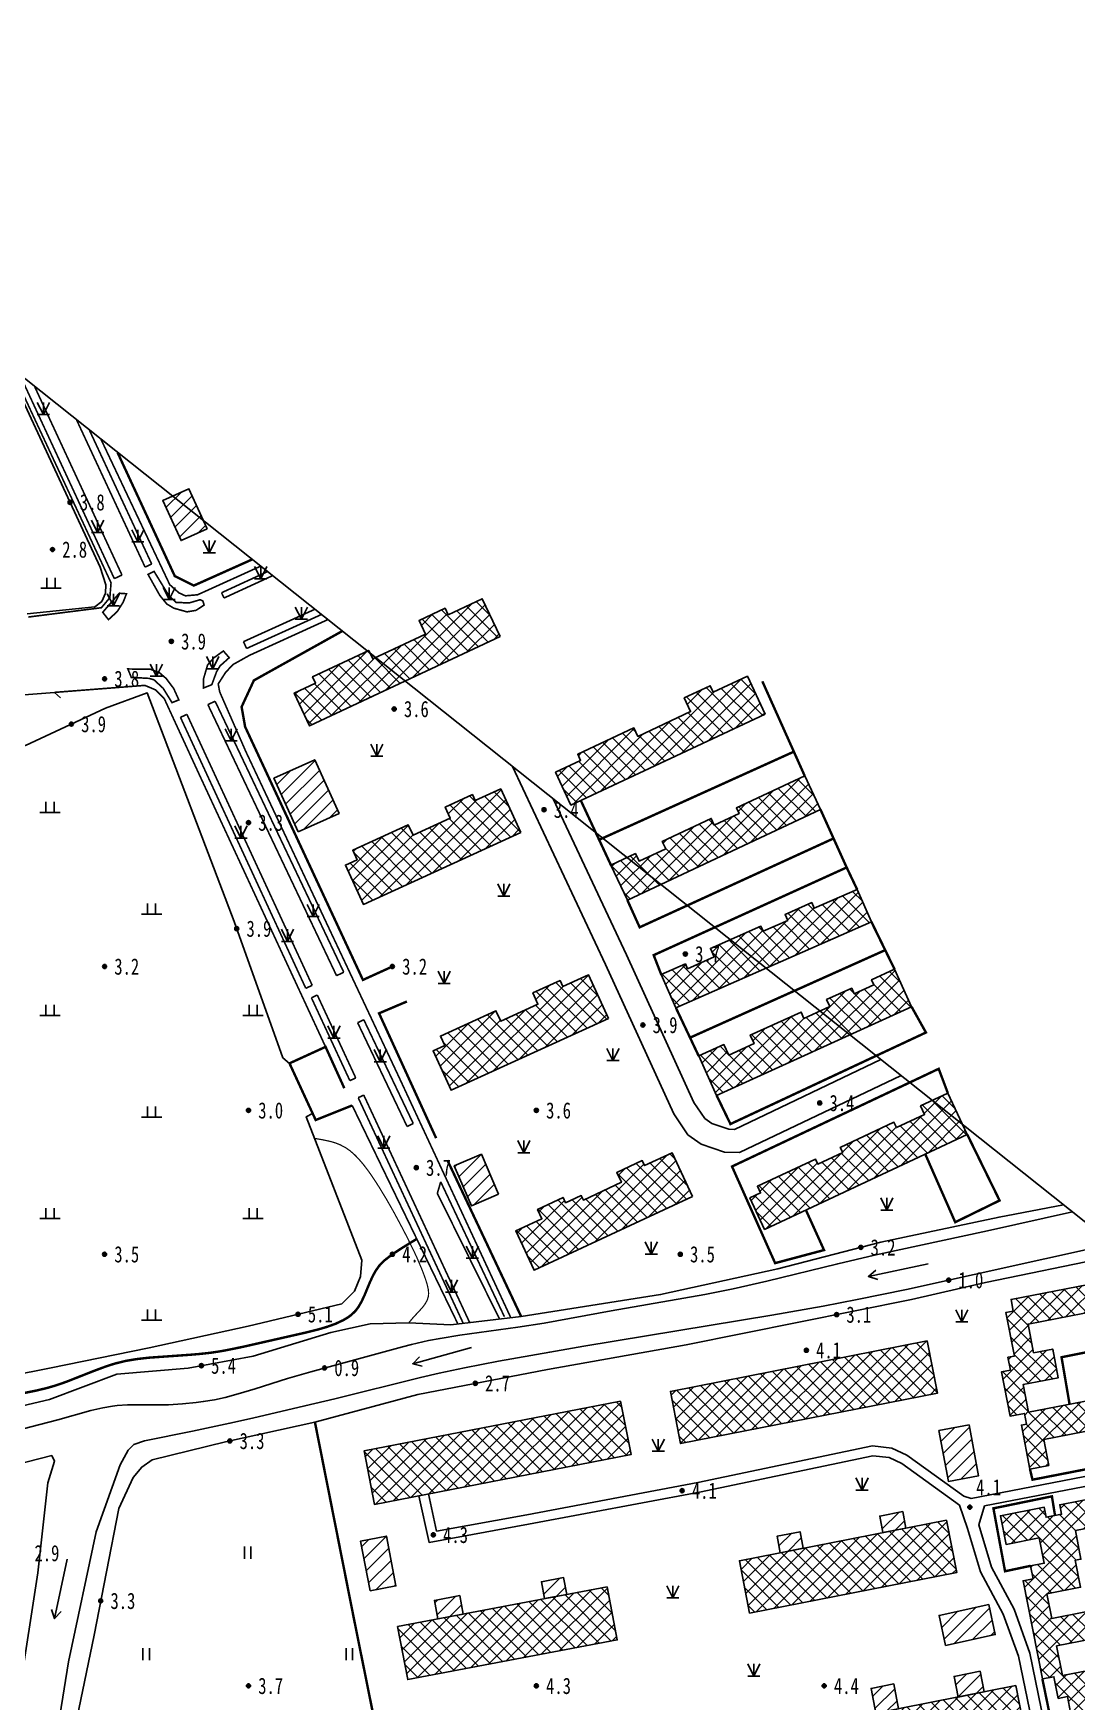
# Model space of a CAD drawing. Header units: metres. Extents: x 494039 to 619385, y 3351420 to 3402703.
# Drawn here: x 581189.6 to 581446.4, y 3397677.4 to 3398088.3 of the extents above; entities that cross this region are included whole.
import ezdxf
from ezdxf.enums import TextEntityAlignment as Align

# ---------------------------------------------------------------- set-up
doc = ezdxf.new("R2010")
doc.units = ezdxf.units.M
for name, pattern in [('2430', [0]), ('4430', [0]), ('4440', [0]), ('8521', [0]), ('8522', [0])]:
    doc.linetypes.add(name, pattern=pattern)
for name, color, linetype in [('210100', 130, 'Continuous'), ('261301', 141, 'Continuous'), ('310300', 8, 'Continuous'), ('310500', 8, 'Continuous'), ('380201', 8, '2430'), ('420500', 8, 'Continuous'), ('430300', 8, 'Continuous'), ('430600', 8, '4440'), ('440300', 8, '4430'), ('720100', 8, 'Continuous'), ('760201', 8, '8521'), ('760202', 8, '8522'), ('810302', 8, 'Continuous'), ('810600', 8, 'Continuous'), ('820200', 8, 'Continuous'), ('范围线', 8, 'Continuous')]:
    doc.layers.add(name, color=color, linetype=linetype)
doc.layers.add('710101', color=8, linetype='Continuous', lineweight=0)
pattern_1 = [(45, (0, 0), (-1.767766953, 1.767766953), []), (135, (0, 0), (-1.767766953, -1.767766953), [])]
pattern_2 = [(45, (0, 0), (-1.767766953, 1.767766953), [])]

# ---------------------------------------------------------------- blocks, each defined once
blk = doc.blocks.new('gu')
at = {"flags": 128}
for points in [[(3.75, 0), (-3.75, 0)], [(2.71, -0.6), (3.75, 0), (3.75, 0), (2.71, 0.6)]]:
    blk.add_lwpolyline(points, dxfattribs=at)
blk = doc.blocks.new('p_point')
for radius in [0.25, 0.2, 0.15, 0.1, 0.05]:
    blk.add_circle((0, 0), radius)
blk.add_point((0, 0))
blk = doc.blocks.new('vm')
at = {"linetype": 'Continuous'}
for p, q in [((1.25, 0), (-1.25, 0)), ((-0.5, 0), (-0.5, 1.3)), ((0.5, 1.3), (0.5, 0))]:
    blk.add_line(p, q, dxfattribs=at)
blk = doc.blocks.new('gc124')
for p, q in [((-0.75, 1.5), (0, 0)), ((-0.75, 0), (0.75, 0)), ((0, 0), (0, 1.5)), ((0, 0), (0.75, 1.5))]:
    blk.add_line(p, q)
blk = doc.blocks.new('ve')
at = {"color": 0, "linetype": 'Continuous'}
for p, q in [((-0.4, 1.5), (-0.4, 0)), ((0.4, 0), (0.4, 1.5))]:
    blk.add_line(p, q, dxfattribs=at)
blk = doc.blocks.new('1-3&1-4')
at = {"layer": '310300', "linetype": 'Continuous'}
h = blk.add_hatch(dxfattribs=at)
h.set_pattern_fill('ANSI31', color=8, scale=20, style=0)
h.set_pattern_definition(pattern_2)
h.paths.add_polyline_path([(581232.3606, 3397966.2685), (581225.9328, 3397963.3479), (581221.4542, 3397973.2048), (581227.882, 3397976.1254)])
h = blk.add_hatch(dxfattribs=at)
h.set_pattern_fill('ANSI31', color=8, scale=20, style=0)
h.set_pattern_definition(pattern_2)
h.paths.add_polyline_path([(581254.7663, 3397891.6116), (581264.8217, 3397896.1523), (581258.8486, 3397909.3799), (581248.7932, 3397904.8392)])
h = blk.add_hatch(dxfattribs=at)
h.set_pattern_fill('ANSI31', color=8, scale=20, style=0)
h.set_pattern_definition(pattern_2)
h.paths.add_polyline_path([(581304.1148, 3397802.4101), (581297.4473, 3397799.5248), (581293.1881, 3397809.3672), (581299.8556, 3397812.2525)])
h = blk.add_hatch(dxfattribs=at)
h.set_pattern_fill('ANSI31', color=8, scale=20, style=0)
h.set_pattern_definition(pattern_2)
h.paths.add_polyline_path([(581412.4973, 3397744.2217), (581414.8268, 3397731.6758), (581422.2587, 3397733.0557), (581419.9292, 3397745.6016)])
h = blk.add_hatch(dxfattribs=at)
h.set_pattern_fill('ANSI31', color=8, scale=20, style=0)
h.set_pattern_definition(pattern_2)
h.paths.add_polyline_path([(581398.7081, 3397719.0667), (581404.379, 3397720.1789), (581403.581, 3397724.2479), (581397.9101, 3397723.1358)])
h = blk.add_hatch(dxfattribs=at)
h.set_pattern_fill('ANSI31', color=8, scale=20, style=0)
h.set_pattern_definition(pattern_2)
h.paths.add_polyline_path([(581373.4353, 3397714.1104), (581379.1062, 3397715.2225), (581378.3082, 3397719.2916), (581372.6373, 3397718.1795)])
h = blk.add_hatch(dxfattribs=at)
h.set_pattern_fill('ANSI31', color=8, scale=20, style=0)
h.set_pattern_definition(pattern_2)
h.paths.add_polyline_path([(581272.4789, 3397704.6987), (581278.8449, 3397705.9191), (581276.4908, 3397718.1985), (581270.1248, 3397716.9781)])
h = blk.add_hatch(dxfattribs=at)
h.set_pattern_fill('ANSI31', color=8, scale=20, style=0)
h.set_pattern_definition(pattern_2)
h.paths.add_polyline_path([(581315.4384, 3397702.8046), (581320.8793, 3397703.8378), (581320.0894, 3397707.9981), (581314.6484, 3397706.965)])
h = blk.add_hatch(dxfattribs=at)
h.set_pattern_fill('ANSI31', color=8, scale=20, style=0)
h.set_pattern_definition(pattern_2)
h.paths.add_polyline_path([(581289.1833, 3397697.8192), (581295.4092, 3397699.0014), (581294.5469, 3397703.5431), (581288.3209, 3397702.3609)])
h = blk.add_hatch(dxfattribs=at)
h.set_pattern_fill('ANSI31', color=8, scale=20, style=0)
h.set_pattern_definition(pattern_2)
h.paths.add_polyline_path([(581414.1448, 3397691.2814), (581426.3449, 3397693.9432), (581424.7348, 3397701.323), (581412.5347, 3397698.6612)])
h = blk.add_hatch(dxfattribs=at)
h.set_pattern_fill('ANSI31', color=8, scale=20, style=0)
h.set_pattern_definition(pattern_2)
h.paths.add_polyline_path([(581396.9837, 3397674.597), (581402.5721, 3397675.6962), (581401.3738, 3397681.7889), (581395.7854, 3397680.6897)])
h = blk.add_hatch(dxfattribs=at)
h.set_pattern_fill('ANSI31', color=8, scale=20, style=0)
h.set_pattern_definition(pattern_2)
h.paths.add_polyline_path([(581417.2349, 3397678.5801), (581423.6002, 3397679.8321), (581422.6016, 3397684.9093), (581416.2363, 3397683.6574)])
at = {"layer": '310500', "linetype": 'Continuous'}
h = blk.add_hatch(dxfattribs=at)
h.set_pattern_fill('ANSI37', color=8, scale=20, style=0)
h.set_pattern_definition(pattern_1)
h.paths.add_polyline_path([(581304.4716, 3397939.71), (581300.1007, 3397949.0252), (581291.6996, 3397945.0832), (581290.9464, 3397946.6884), (581284.5468, 3397943.6855), (581286.1304, 3397940.3105), (581273.1285, 3397934.2096), (581272.1476, 3397936.3001), (581258.3239, 3397929.8136), (581259.0441, 3397928.2787), (581253.7889, 3397925.8128), (581257.5901, 3397917.7118)])
h = blk.add_hatch(dxfattribs=at)
h.set_pattern_fill('ANSI37', color=8, scale=20, style=0)
h.set_pattern_definition(pattern_1)
h.paths.add_polyline_path([(581369.7194, 3397920.643), (581365.3484, 3397929.9581), (581356.9474, 3397926.0161), (581356.1942, 3397927.6214), (581349.7945, 3397924.6185), (581351.3782, 3397921.2435), (581338.3763, 3397915.1426), (581337.3954, 3397917.233), (581323.5717, 3397910.7465), (581324.2919, 3397909.2117), (581318.1213, 3397906.3162), (581321.9225, 3397898.2152)])
h = blk.add_hatch(dxfattribs=at)
h.set_pattern_fill('ANSI37', color=8, scale=20, style=0)
h.set_pattern_definition(pattern_1)
h.paths.add_polyline_path([(581383.3368, 3397897.1248), (581379.4502, 3397905.4085), (581362.6367, 3397897.5199), (581363.2896, 3397896.1283), (581357.2049, 3397893.2735), (581356.433, 3397894.9188), (581344.4016, 3397889.2739), (581345.2427, 3397887.4813), (581338.6637, 3397884.3945), (581337.788, 3397886.2609), (581331.7578, 3397883.4317), (581335.7981, 3397874.8204)])
h = blk.add_hatch(dxfattribs=at)
h.set_pattern_fill('ANSI37', color=8, scale=20, style=0)
h.set_pattern_definition(pattern_1)
h.paths.add_polyline_path([(581309.5497, 3397891.4374), (581304.6258, 3397902.2196), (581298.3365, 3397899.3474), (581297.6789, 3397900.7874), (581290.9586, 3397897.7185), (581292.2177, 3397894.9614), (581283.039, 3397890.7698), (581281.8711, 3397893.3271), (581268.2048, 3397887.0861), (581269.2636, 3397884.7674), (581266.3834, 3397883.4521), (581270.8148, 3397873.7484)])
h = blk.add_hatch(dxfattribs=at)
h.set_pattern_fill('ANSI37', color=8, scale=20, style=0)
h.set_pattern_definition(pattern_1)
h.paths.add_polyline_path([(581395.8636, 3397869.482), (581392.3559, 3397877.4397), (581381.8154, 3397872.7936), (581381.1954, 3397874.2003), (581374.6077, 3397871.2965), (581375.2665, 3397869.8019), (581369.2403, 3397867.1456), (581368.6924, 3397868.3885), (581356.2587, 3397862.9078), (581357.1761, 3397860.8265), (581350.619, 3397857.9362), (581350.0966, 3397859.1212), (581344.1334, 3397856.4926), (581347.7551, 3397848.2763)])
h = blk.add_hatch(dxfattribs=at)
h.set_pattern_fill('ANSI37', color=8, scale=20, style=0)
h.set_pattern_definition(pattern_1)
h.paths.add_polyline_path([(581331.1249, 3397845.6676), (581326.201, 3397856.4498), (581319.9117, 3397853.5777), (581319.254, 3397855.0177), (581312.5338, 3397851.9487), (581313.7929, 3397849.1916), (581304.6142, 3397845), (581303.4463, 3397847.5573), (581289.7799, 3397841.3163), (581290.8388, 3397838.9976), (581287.9586, 3397837.6823), (581292.39, 3397827.9787)])
h = blk.add_hatch(dxfattribs=at)
h.set_pattern_fill('ANSI37', color=8, scale=20, style=0)
h.set_pattern_definition(pattern_1)
h.paths.add_polyline_path([(581405.7698, 3397848.5304), (581401.5699, 3397857.7821), (581395.8945, 3397855.2057), (581396.4627, 3397853.9541), (581391.6544, 3397851.7713), (581391.0368, 3397853.1316), (581384.8343, 3397850.3159), (581385.6196, 3397848.5859), (581379.269, 3397845.7029), (581378.5713, 3397847.2398), (581366.0634, 3397841.5616), (581366.9973, 3397839.5044), (581360.7491, 3397836.6679), (581359.5734, 3397839.2577), (581353.3587, 3397836.4364), (581357.7621, 3397826.7365)])
h = blk.add_hatch(dxfattribs=at)
h.set_pattern_fill('ANSI37', color=8, scale=20, style=0)
h.set_pattern_definition(pattern_1)
h.paths.add_polyline_path([(581419.4572, 3397817.1066), (581414.685, 3397827.2849), (581407.9688, 3397824.1359), (581408.941, 3397822.0626), (581402.031, 3397818.8228), (581401.4295, 3397820.1059), (581388.219, 3397813.912), (581388.7975, 3397812.6781), (581382.6481, 3397809.7949), (581382.068, 3397811.0321), (581367.8252, 3397804.3541), (581368.5998, 3397802.7019), (581365.9644, 3397801.4662), (581369.593, 3397793.7271)])
h = blk.add_hatch(dxfattribs=at)
h.set_pattern_fill('ANSI37', color=8, scale=20, style=0)
h.set_pattern_definition(pattern_1)
h.paths.add_polyline_path([(581351.8313, 3397801.846), (581346.8196, 3397812.5989), (581340.0248, 3397809.432), (581339.4434, 3397810.6796), (581333.1824, 3397807.7615), (581334.3198, 3397805.3212), (581324.9772, 3397800.9668), (581324.4597, 3397802.0773), (581320.6057, 3397800.281), (581319.9966, 3397801.5879), (581313.7057, 3397798.6558), (581314.7736, 3397796.3647), (581308.3214, 3397793.3574), (581312.836, 3397783.6711)])
h = blk.add_hatch(dxfattribs=at)
h.set_pattern_fill('ANSI37', color=8, scale=20, style=0)
h.set_pattern_definition(pattern_1)
h.paths.add_polyline_path([(581451.8555, 3397780.6799), (581452.3577, 3397778.0883), (581456.0337, 3397778.8006), (581455.5429, 3397781.3333), (581477.0582, 3397785.5025), (581477.5683, 3397782.8698), (581481.4157, 3397783.6154), (581480.8848, 3397786.3551), (581491.7111, 3397788.453), (581493.1198, 3397781.1836), (581484.879, 3397779.5867), (581486.1297, 3397773.1321), (581478.0727, 3397771.5708), (581476.7223, 3397778.5394), (581459.7045, 3397775.2417), (581461.0826, 3397768.1301), (581452.6958, 3397766.505), (581451.3067, 3397773.6735), (581434.4315, 3397770.4035), (581435.8009, 3397763.3368), (581440.4853, 3397764.2446), (581441.8482, 3397757.2115), (581433.1991, 3397755.5355), (581434.5175, 3397748.7318), (581457.073, 3397753.1026), (581456.1579, 3397757.8251), (581459.4715, 3397758.4672), (581458.9962, 3397760.9198), (581479.3296, 3397764.86), (581479.8907, 3397761.9642), (581483.9593, 3397762.7526), (581483.4147, 3397765.5632), (581494.0684, 3397767.6276), (581495.396, 3397760.7767), (581486.9302, 3397759.1362), (581488.2985, 3397752.075), (581479.9974, 3397750.4664), (581478.6382, 3397757.4805), (581461.7436, 3397754.2067), (581463.1774, 3397746.8076), (581459.4434, 3397746.084), (581460.7149, 3397739.5225), (581455.9747, 3397738.6039), (581454.7053, 3397745.1549), (581438.2806, 3397741.9722), (581439.5148, 3397735.6033), (581434.8852, 3397734.7062), (581432.7856, 3397745.5416), (581434.0307, 3397745.7829), (581433.5169, 3397748.4345), (581430.0051, 3397747.754), (581427.892, 3397758.659), (581430.0863, 3397759.0842), (581429.4747, 3397762.2405), (581431.0623, 3397762.5481), (581428.9827, 3397773.2801), (581430.7851, 3397773.6294), (581430.2308, 3397776.4895)])
h = blk.add_hatch(dxfattribs=at)
h.set_pattern_fill('ANSI37', color=8, scale=20, style=0)
h.set_pattern_definition(pattern_1)
h.paths.add_polyline_path([(581409.6276, 3397766.2659), (581412.1542, 3397753.4187), (581348.915, 3397740.982), (581346.3885, 3397753.8292)])
h = blk.add_hatch(dxfattribs=at)
h.set_pattern_fill('ANSI37', color=8, scale=20, style=0)
h.set_pattern_definition(pattern_1)
h.paths.add_polyline_path([(581334.1466, 3397751.4298), (581336.699, 3397738.2889), (581273.5519, 3397726.0239), (581270.9996, 3397739.1648)])
h = blk.add_hatch(dxfattribs=at)
h.set_pattern_fill('ANSI37', color=8, scale=20, style=0)
h.set_pattern_definition(pattern_1)
h.paths.add_polyline_path([(581437.9521, 3397683.031), (581440.8061, 3397683.5901), (581441.854, 3397678.2398), (581444.1235, 3397678.6843), (581445.4005, 3397672.1644), (581457.9777, 3397674.6279), (581458.612, 3397671.3895), (581462.9006, 3397672.2296), (581461.3895, 3397679.9444), (581477.7689, 3397683.1527), (581479.1773, 3397675.9621), (581487.883, 3397677.6673), (581486.3782, 3397685.3498), (581503.3715, 3397688.6783), (581504.8429, 3397681.1665), (581509.0482, 3397681.9902), (581506.9531, 3397692.6864), (581504.6156, 3397692.2286), (581504.0446, 3397695.144), (581508.1663, 3397695.9514), (581506.0414, 3397706.7998), (581503.651, 3397706.3316), (581503.002, 3397709.645), (581496.3689, 3397708.3457), (581495.1314, 3397714.6634), (581504.0197, 3397716.4044), (581502.6801, 3397723.2432), (581492.2819, 3397721.2065), (581493.0664, 3397717.2013), (581487.7914, 3397716.168), (581487.4986, 3397717.6631), (581477.4264, 3397715.6902), (581478.207, 3397711.7051), (581467.4972, 3397709.6073), (581467.9617, 3397707.2358), (581464.0831, 3397706.4761), (581463.622, 3397708.8299), (581452.7828, 3397706.7068), (581453.976, 3397700.6151), (581462.8488, 3397702.353), (581464.4328, 3397694.2662), (581472.8886, 3397695.9225), (581471.3603, 3397703.7252), (581479.5881, 3397705.3368), (581478.9686, 3397708.4997), (581487.6133, 3397710.193), (581489.0236, 3397702.9927), (581492.9398, 3397703.7598), (581493.6214, 3397700.2801), (581501.2486, 3397701.7741), (581502.5799, 3397694.9776), (581458.8614, 3397686.4143), (581459.4995, 3397683.1565), (581452.1597, 3397681.7188), (581451.4162, 3397685.5148), (581442.877, 3397683.8422), (581441.4419, 3397691.1687), (581449.9055, 3397692.8265), (581448.5908, 3397699.5387), (581440.2641, 3397697.9077), (581439.0729, 3397703.9891), (581447.362, 3397705.6127), (581446.0615, 3397712.252), (581447.4488, 3397712.5238), (581446.0722, 3397719.5516), (581462.7427, 3397722.8169), (581464.0808, 3397715.9856), (581468.3997, 3397716.8316), (581468.0912, 3397718.4068), (581472.6456, 3397719.2989), (581471.2158, 3397726.5987), (581479.6107, 3397728.2431), (581478.9049, 3397731.8464), (581486.6693, 3397733.3672), (581488.1012, 3397726.0571), (581496.5187, 3397727.7059), (581495.2051, 3397734.4122), (581503.9339, 3397736.122), (581502.4406, 3397743.7457), (581492.3157, 3397741.7625), (581492.8672, 3397738.9469), (581488.3588, 3397738.0638), (581487.8934, 3397740.4399), (581476.7814, 3397738.2634), (581477.3996, 3397735.1073), (581466.8413, 3397733.0392), (581467.2747, 3397730.8264), (581442.2109, 3397725.917), (581442.6638, 3397723.605), (581438.8761, 3397722.8631), (581438.3957, 3397725.3153), (581427.6319, 3397723.2069), (581429.014, 3397716.1512), (581437.1815, 3397717.751), (581438.3981, 3397711.5396), (581435.0278, 3397710.8795), (581435.6548, 3397707.6782), (581433.2178, 3397707.2009), (581437.9521, 3397683.0311)])
h = blk.add_hatch(dxfattribs=at)
h.set_pattern_fill('ANSI37', color=8, scale=20, style=0)
h.set_pattern_definition(pattern_1)
h.paths.add_polyline_path([(581414.3427, 3397722.1329), (581416.8723, 3397709.2346), (581365.9028, 3397699.2388), (581363.3732, 3397712.1371)])
h = blk.add_hatch(dxfattribs=at)
h.set_pattern_fill('ANSI37', color=8, scale=20, style=0)
h.set_pattern_definition(pattern_1)
h.paths.add_polyline_path([(581330.8299, 3397705.7272), (581333.313, 3397692.6506), (581281.7401, 3397682.8578), (581279.2571, 3397695.9344)])
h = blk.add_hatch(dxfattribs=at)
h.set_pattern_fill('ANSI37', color=8, scale=20, style=0)
h.set_pattern_definition(pattern_1)
h.paths.add_polyline_path([(581431.446, 3397681.3752), (581434.0683, 3397668.0423), (581370.9486, 3397655.6277), (581368.3263, 3397668.9606)])
at = {"layer": '210100', "color": 141, "linetype": 'Continuous', "flags": 128}
for points in [[(581182.6792, 3397743.4758), (581195.6266, 3397746.844), (581203.7753, 3397749.1024), (581206.7025, 3397749.7738), (581209.0594, 3397750.1831), (581210.2446, 3397750.3301), (581212.7643, 3397750.503), (581214.2423, 3397750.5389), (581221.1106, 3397750.5217), (581222.8327, 3397750.5645), (581226.2694, 3397750.758), (581229.6894, 3397751.0952), (581231.3901, 3397751.3216), (581234.2057, 3397751.7959), (581236.8134, 3397752.3648), (581239.9707, 3397753.2023), (581244.1467, 3397754.4701), (581252.1248, 3397757.0245), (581257.8615, 3397758.6929), (581280.4327, 3397764.8081), (581282.7032, 3397765.3788), (581286.8842, 3397766.3333), (581289.6991, 3397766.8817), (581294.5918, 3397767.6898), (581308.8552, 3397769.6741), (581315.2967, 3397770.676), (581331.8057, 3397773.6452), (581349.7197, 3397776.8032), (581354.8313, 3397777.7362), (581361.8402, 3397779.1108), (581370.1201, 3397780.9762), (581387.5787, 3397785.2786), (581396.6415, 3397787.4062), (581424.4674, 3397793.4079), (581445.3689, 3397798.0176)], [(581216.9453, 3397741.6712), (581228.7429, 3397744.0289), (581237.9901, 3397746.008), (581243.5266, 3397747.2522), (581256.4218, 3397750.264), (581263.7788, 3397752.0375), (581284.8422, 3397757.2235), (581289.4776, 3397758.2909), (581295.7291, 3397759.6205), (581304.0944, 3397761.2498), (581316.6812, 3397763.509), (581325.0869, 3397764.9459), (581371.3615, 3397772.6487), (581383.96, 3397774.861), (581392.3395, 3397776.4333), (581404.502, 3397778.9433), (581455.246, 3397790.1584)], [(581197.0703, 3397616.465), (581193.5462, 3397624.2985), (581191.8416, 3397629.7093), (581190.6294, 3397639.7657), (581191.6505, 3397652.3287), (581193.969, 3397660.6396), (581198.2709, 3397687.2512), (581205.0623, 3397719.2363), (581210.9287, 3397735.7649), (581212.8897, 3397739.3498), (581214.3013, 3397740.7928), (581216.9453, 3397741.6712)], [(581137.7388, 3397723.6224), (581194.1332, 3397738.0314)], [(581194.1332, 3397738.0314), (581194.7725, 3397736.6429), (581193.1406, 3397731.3062), (581190.7021, 3397709.1603), (581186.1453, 3397679.8573), (581183.2785, 3397665.2855), (581181.9402, 3397652.0918), (581181.3608, 3397634.97), (581181.8379, 3397622.1506), (581183.418, 3397614.6015)]]:
    blk.add_lwpolyline(points, dxfattribs=at)
at = {"layer": '310300', "color": 8, "linetype": 'Continuous', "flags": 128}
for points, elevation in [([(581232.3606, 3397966.2685), (581225.9328, 3397963.3479), (581221.4542, 3397973.2048), (581227.882, 3397976.1254)], 8.4538), ([(581304.1148, 3397802.4101), (581297.4473, 3397799.5248), (581293.1881, 3397809.3672), (581299.8556, 3397812.2525)], 8.9884), ([(581412.4973, 3397744.2217), (581414.8268, 3397731.6758), (581422.2587, 3397733.0557), (581419.9292, 3397745.6016)], 9.8558), ([(581398.7081, 3397719.0667), (581404.379, 3397720.1789), (581403.581, 3397724.2479), (581397.9101, 3397723.1358)], 10.2751), ([(581373.4353, 3397714.1104), (581379.1062, 3397715.2225), (581378.3082, 3397719.2916), (581372.6373, 3397718.1795)], 10.2751), ([(581272.4789, 3397704.6987), (581278.8449, 3397705.9191), (581276.4908, 3397718.1985), (581270.1248, 3397716.9781)], 9.3253), ([(581315.4384, 3397702.8046), (581320.8793, 3397703.8378), (581320.0894, 3397707.9981), (581314.6484, 3397706.965)], 9.4589), ([(581289.1833, 3397697.8192), (581295.4092, 3397699.0014), (581294.5469, 3397703.5431), (581288.3209, 3397702.3609)], 9.4589), ([(581396.9837, 3397674.597), (581402.5721, 3397675.6962), (581401.3738, 3397681.7889), (581395.7854, 3397680.6897)], 10.2751), ([(581417.2349, 3397678.5801), (581423.6002, 3397679.8321), (581422.6016, 3397684.9093), (581416.2363, 3397683.6574)], 10.2751)]:
    blk.add_lwpolyline(points, close=True, dxfattribs=dict(at, elevation=elevation))
for points in [[(581254.7663, 3397891.6116), (581264.8217, 3397896.1523), (581258.8486, 3397909.3799), (581248.7932, 3397904.8392)], [(581414.1448, 3397691.2814), (581426.3449, 3397693.9432), (581424.7348, 3397701.323), (581412.5347, 3397698.6612)]]:
    blk.add_lwpolyline(points, close=True, dxfattribs=at)
at = {"layer": '310500', "color": 8, "linetype": 'Continuous', "flags": 128}
for points, elevation in [([(581304.4716, 3397939.71), (581300.1007, 3397949.0252), (581291.6996, 3397945.0832), (581290.9464, 3397946.6884), (581284.5468, 3397943.6855), (581286.1304, 3397940.3105), (581273.1285, 3397934.2096), (581272.1476, 3397936.3001), (581258.3239, 3397929.8136), (581259.0441, 3397928.2787), (581253.7889, 3397925.8128), (581257.5901, 3397917.7118)], 35.3743), ([(581369.7194, 3397920.643), (581365.3484, 3397929.9581), (581356.9474, 3397926.0161), (581356.1942, 3397927.6214), (581349.7945, 3397924.6185), (581351.3782, 3397921.2435), (581338.3763, 3397915.1426), (581337.3954, 3397917.233), (581323.5717, 3397910.7465), (581324.2919, 3397909.2117), (581318.1213, 3397906.3162), (581321.9225, 3397898.2152)], 35.3743), ([(581383.3368, 3397897.1248), (581379.4502, 3397905.4085), (581362.6367, 3397897.5199), (581363.2896, 3397896.1283), (581357.2049, 3397893.2735), (581356.433, 3397894.9188), (581344.4016, 3397889.2739), (581345.2427, 3397887.4813), (581338.6637, 3397884.3945), (581337.788, 3397886.2609), (581331.7578, 3397883.4317), (581335.7981, 3397874.8204)], 10.8004), ([(581309.5497, 3397891.4374), (581304.6258, 3397902.2196), (581298.3365, 3397899.3474), (581297.6789, 3397900.7874), (581290.9586, 3397897.7185), (581292.2177, 3397894.9614), (581283.039, 3397890.7698), (581281.8711, 3397893.3271), (581268.2048, 3397887.0861), (581269.2636, 3397884.7674), (581266.3834, 3397883.4521), (581270.8148, 3397873.7484)], 35.3743), ([(581395.8636, 3397869.482), (581392.3559, 3397877.4397), (581381.8154, 3397872.7936), (581381.1954, 3397874.2003), (581374.6077, 3397871.2965), (581375.2665, 3397869.8019), (581369.2403, 3397867.1456), (581368.6924, 3397868.3885), (581356.2587, 3397862.9078), (581357.1761, 3397860.8265), (581350.619, 3397857.9362), (581350.0966, 3397859.1212), (581344.1334, 3397856.4926), (581347.7551, 3397848.2763)], 10.8386), ([(581331.1249, 3397845.6676), (581326.201, 3397856.4498), (581319.9117, 3397853.5777), (581319.254, 3397855.0177), (581312.5338, 3397851.9487), (581313.7929, 3397849.1916), (581304.6142, 3397845), (581303.4463, 3397847.5573), (581289.7799, 3397841.3163), (581290.8388, 3397838.9976), (581287.9586, 3397837.6823), (581292.39, 3397827.9787)], 35.3743), ([(581405.7698, 3397848.5304), (581401.5699, 3397857.7821), (581395.8945, 3397855.2057), (581396.4627, 3397853.9541), (581391.6544, 3397851.7713), (581391.0368, 3397853.1316), (581384.8343, 3397850.3159), (581385.6196, 3397848.5859), (581379.269, 3397845.7029), (581378.5713, 3397847.2398), (581366.0634, 3397841.5616), (581366.9973, 3397839.5044), (581360.7491, 3397836.6679), (581359.5734, 3397839.2577), (581353.3587, 3397836.4364), (581357.7621, 3397826.7365)], 10.8386), ([(581419.4572, 3397817.1066), (581414.685, 3397827.2849), (581407.9688, 3397824.1359), (581408.941, 3397822.0626), (581402.031, 3397818.8228), (581401.4295, 3397820.1059), (581388.219, 3397813.912), (581388.7975, 3397812.6781), (581382.6481, 3397809.7949), (581382.068, 3397811.0321), (581367.8252, 3397804.3541), (581368.5998, 3397802.7019), (581365.9644, 3397801.4662), (581369.593, 3397793.7271)], 11.9071), ([(581334.1466, 3397751.4298), (581336.699, 3397738.2889), (581273.5519, 3397726.0239), (581270.9996, 3397739.1648)], 33.9623), ([(581414.3427, 3397722.1329), (581416.8723, 3397709.2346), (581365.9028, 3397699.2388), (581363.3732, 3397712.1371)], 31.8432)]:
    blk.add_lwpolyline(points, close=True, dxfattribs=dict(at, elevation=elevation))
for points in [[(581351.8313, 3397801.846), (581346.8196, 3397812.5989), (581340.0248, 3397809.432), (581339.4434, 3397810.6796), (581333.1824, 3397807.7615), (581334.3198, 3397805.3212), (581324.9772, 3397800.9668), (581324.4597, 3397802.0773), (581320.6057, 3397800.281), (581319.9966, 3397801.5879), (581313.7057, 3397798.6558), (581314.7736, 3397796.3647), (581308.3214, 3397793.3574), (581312.836, 3397783.6711)], [(581409.6276, 3397766.2659), (581412.1542, 3397753.4187), (581348.915, 3397740.982), (581346.3885, 3397753.8292)], [(581330.8299, 3397705.7272), (581333.313, 3397692.6506), (581281.7401, 3397682.8578), (581279.2571, 3397695.9344)], [(581431.446, 3397681.3752), (581434.0683, 3397668.0423), (581370.9486, 3397655.6277), (581368.3263, 3397668.9606)]]:
    blk.add_lwpolyline(points, close=True, dxfattribs=at)
for points, elevation in [([(581451.3067, 3397773.6735), (581434.4315, 3397770.4035), (581435.8009, 3397763.3368), (581440.4853, 3397764.2446), (581441.8482, 3397757.2115), (581433.1991, 3397755.5355), (581434.5175, 3397748.7318), (581457.073, 3397753.1026)], 11.9408), ([(581454.7053, 3397745.1549), (581438.2806, 3397741.9722), (581439.5148, 3397735.6033), (581434.8852, 3397734.7062), (581432.7856, 3397745.5416), (581434.0307, 3397745.7829), (581433.5169, 3397748.4345), (581430.0051, 3397747.754), (581427.892, 3397758.659), (581430.0863, 3397759.0842), (581429.4747, 3397762.2405), (581431.0623, 3397762.5481), (581428.9827, 3397773.2801), (581430.7851, 3397773.6294), (581430.2308, 3397776.4895), (581451.8555, 3397780.6799)], 11.9408), ([(581451.4162, 3397685.5148), (581442.877, 3397683.8422), (581441.4419, 3397691.1687), (581449.9055, 3397692.8265)], 12.668), ([(581448.5908, 3397699.5387), (581440.2641, 3397697.9077), (581439.0729, 3397703.9891), (581447.362, 3397705.6127), (581446.0615, 3397712.252), (581447.4488, 3397712.5238), (581446.0722, 3397719.5516), (581462.7427, 3397722.8169)], 12.668), ([(581467.2747, 3397730.8264), (581442.2109, 3397725.917), (581442.6638, 3397723.605), (581438.8761, 3397722.8631), (581438.3957, 3397725.3153), (581427.6319, 3397723.2069), (581429.014, 3397716.1512), (581437.1815, 3397717.751), (581438.3981, 3397711.5396), (581435.0278, 3397710.8795), (581435.6548, 3397707.6782), (581433.2178, 3397707.2009), (581437.9521, 3397683.031), (581440.8061, 3397683.5901), (581441.854, 3397678.2398), (581444.1235, 3397678.6843), (581445.4005, 3397672.1644)], 12.668)]:
    blk.add_lwpolyline(points, dxfattribs=dict(at, elevation=elevation))
at = {"layer": '380201', "color": 8, "linetype": '2430', "const_width": 0.6, "flags": 128}
for points in [[(581210.3014, 3397985.0588), (581224.4038, 3397954.601), (581229.0996, 3397952.2782), (581243.4301, 3397958.6985)], [(581281.5307, 3397849.852), (581274.6799, 3397846.9396), (581288.7299, 3397816.1956)], [(581357.7621, 3397826.7365), (581361.1718, 3397819.6776), (581409.2907, 3397842.2172), (581405.7698, 3397848.5304)], [(581266.1271, 3397828.4978), (581261.5129, 3397838.6834), (581252.6358, 3397834.6211), (581259.0795, 3397820.6654), (581268.0637, 3397824.2608)], [(581414.685, 3397827.2849), (581412.4308, 3397833.2791), (581361.5611, 3397809.2229), (581372.1688, 3397785.4263), (581384.2051, 3397788.6392), (581379.7479, 3397798.4884)], [(581409.1249, 3397812.2622), (581416.5017, 3397795.502), (581427.4211, 3397800.852), (581419.4572, 3397817.1066)], [(581437.9521, 3397683.031), (581440.6645, 3397669.8247), (581443.5579, 3397665.9941), (581485.1455, 3397674.4179), (581509.5808, 3397679.271)]]:
    blk.add_lwpolyline(points, dxfattribs=at)
for points, elevation in [([(581265.6042, 3397941.0548), (581243.8689, 3397928.9231), (581240.8466, 3397922.4046), (581241.712, 3397917.5042), (581270.7097, 3397855.1632), (581277.9682, 3397858.4625)], 6.1214), ([(581379.4502, 3397905.4085), (581369.0166, 3397928.7093)], 6.7859), ([(581376.7793, 3397911.3734), (581328.8493, 3397889.6713)], 6.7859), ([(581324.3382, 3397899.3488), (581331.7578, 3397883.4317)], 6.7859), ([(581389.7752, 3397882.8603), (581383.3368, 3397897.1248)], 6.7859), ([(581335.7981, 3397874.8204), (581338.8244, 3397868.1241), (581386.5509, 3397890.0037)], 6.7859), ([(581392.3559, 3397877.4397), (581389.7752, 3397882.8603), (581342.2759, 3397861.2661), (581344.1334, 3397856.4926)], 6.7859), ([(581401.5699, 3397857.7821), (581395.8636, 3397869.482)], 6.7859), ([(581399.2667, 3397862.5043), (581351.2238, 3397840.9473)], 6.7859), ([(581347.7551, 3397848.2763), (581353.3587, 3397836.4364)], 6.7859), ([(581291.5184, 3397810.7463), (581309.6603, 3397772.2688)], 5.8186), ([(581444.6416, 3397750.6936), (581442.6725, 3397762.253), (581496.4879, 3397772.9741), (581493.7885, 3397788.0931), (581491.8455, 3397787.7595)], 6.8478), ([(581258.8966, 3397746.2686), (581268.4989, 3397697.8197), (581273.8889, 3397671.0621), (581278.2107, 3397671.8131)], 6.7713), ([(581434.8852, 3397734.7062), (581435.5271, 3397732.0935), (581461.0545, 3397737.0767), (581460.7149, 3397739.5225)], 6.8478), ([(581441.0585, 3397723.2906), (581440.2988, 3397727.9969), (581425.9027, 3397725.037), (581428.7644, 3397709.5482), (581435.0278, 3397710.8795)], 6.8656)]:
    blk.add_lwpolyline(points, dxfattribs=dict(at, elevation=elevation))
at = {"layer": '420500', "color": 8, "linetype": 'Continuous', "const_width": 0.4, "flags": 128}
for points in [[(581184.0068, 3398005.9812), (581208.7149, 3397952.9471), (581208.4146, 3397949.288), (581206.3368, 3397946.8192), (581188.3377, 3397944.5213)], [(581186.2567, 3398004.1909), (581209.5117, 3397953.9855)], [(581211.4037, 3397954.8619), (581189.8961, 3398001.2951)], [(581245.514, 3397957.0404), (581230.0059, 3397950.0055), (581227.005, 3397949.7536), (581225.4014, 3397950.4938), (581223.1616, 3397952.4922), (581206.2331, 3397988.2959)], [(581247.1989, 3397955.6998), (581235.9185, 3397950.5115)], [(581236.5162, 3397949.2121), (581248.4527, 3397954.7021)], [(581279.5594, 3397831.2817), (581241.8668, 3397911.4511), (581235.4525, 3397926.0895), (581235.0909, 3397928.0572), (581236.8987, 3397930.8752), (581238.7425, 3397932.8358), (581242.8032, 3397935.1022), (581262.0498, 3397943.883)], [(581194.7796, 3397925.9688), (581217.0418, 3397927.6954), (581219.6788, 3397926.5823), (581221.8346, 3397924.3797), (581230.2612, 3397906.0875), (581261.5129, 3397838.6834)], [(581256.6434, 3397853.0996), (581225.7991, 3397919.825)], [(581227.3842, 3397920.5577), (581258.2285, 3397853.8323)], [(581267.495, 3397830.3588), (581258.0307, 3397850.7691)], [(581259.4781, 3397851.4403), (581268.9424, 3397831.03)], [(581268.9465, 3397831.0319), (581267.495, 3397830.3588)], [(581307.1101, 3397771.9738), (581279.5594, 3397831.2817)], [(581269.5458, 3397826.1649), (581270.9148, 3397826.802)], [(581295.3938, 3397770.6186), (581269.5458, 3397826.1649)], [(581270.9148, 3397826.802), (581296.9742, 3397770.8014)], [(581268.0637, 3397824.2608), (581294.0751, 3397770.4661)]]:
    blk.add_lwpolyline(points, dxfattribs=at)
for points, elevation in [([(581217.0859, 3397956.8248), (581200.23, 3397993.0725)], 4.0913), ([(581203.3778, 3397990.5678), (581218.7165, 3397957.5831)], 4.0913), ([(581217.0859, 3397956.8248), (581218.7165, 3397957.5831)], 4.0913), ([(581209.5117, 3397953.9855), (581211.4037, 3397954.8619)], 4.0913), ([(581236.5162, 3397949.2121), (581235.9185, 3397950.5115)], 3.8415), ([(581258.8573, 3397946.4232), (581241.3146, 3397938.4576)], 3.8415), ([(581242.0753, 3397936.7823), (581260.4742, 3397945.1367)], 3.8415), ([(581242.0753, 3397936.7823), (581241.3146, 3397938.4576)], 3.8415), ([(581234.3256, 3397923.8006), (581232.5489, 3397922.9576)], 3.7725), ([(581234.3256, 3397923.8006), (581265.9931, 3397857.0551)], 3.7725), ([(581227.3842, 3397920.5577), (581225.7991, 3397919.825)], 3.7725), ([(581264.2165, 3397856.2122), (581232.5489, 3397922.9576)], 3.7725), ([(581264.2165, 3397856.2122), (581265.9931, 3397857.0551)], 3.7725), ([(581256.6434, 3397853.0996), (581258.2285, 3397853.8323)], 3.7725), ([(581258.0307, 3397850.7691), (581259.4781, 3397851.4403)], 3.7725), ([(581269.4063, 3397844.6382), (581270.9242, 3397845.3612)], 3.7725), ([(581281.5808, 3397819.0768), (581269.4063, 3397844.6382)], 3.7725), ([(581270.9242, 3397845.3612), (581283.0987, 3397819.7998)], 3.7725), ([(581283.0987, 3397819.7998), (581281.5808, 3397819.0768)], 3.7725), ([(581289.8561, 3397805.4437), (581289.0259, 3397802.6045), (581304.3405, 3397771.6534)], 3.6649), ([(581305.5314, 3397772.2268), (581289.8561, 3397805.4437)], 3.6649)]:
    blk.add_lwpolyline(points, dxfattribs=dict(at, elevation=elevation))
for points in [[(581217.8153, 3397955.016), (581220.7012, 3397949.8726), (581222.4146, 3397947.7497), (581224.1638, 3397946.7031), (581227.4008, 3397945.802), (581229.6323, 3397946.1729), (581231.6297, 3397947.4761), (581231.3058, 3397948.462), (581230.651, 3397948.7928), (581227.9181, 3397947.9908), (581224.7178, 3397948.1386), (581222.923, 3397949.8219), (581219.2944, 3397955.7711)], [(581212.5151, 3397950.2552), (581211.6953, 3397948.1824), (581210.2419, 3397945.8757), (581208.0752, 3397943.8819), (581206.6606, 3397945.7001), (581210.7408, 3397950.3866)], [(581233.5113, 3397927.8688), (581234.6905, 3397931.0625), (581235.5493, 3397932.4984), (581237.7973, 3397934.5099), (581236.3607, 3397936.1665), (581234.0054, 3397934.4683), (581232.4658, 3397932.7086), (581231.4839, 3397929.3356), (581231.4467, 3397927.0403)], [(581212.8504, 3397931.7401), (581218.4329, 3397931.6566), (581220.6082, 3397930.8312), (581222.2716, 3397929.3972), (581224.1238, 3397926.936), (581225.4017, 3397924.1242), (581223.7193, 3397923.4492), (581221.5262, 3397926.9913), (581219.265, 3397929.0754), (581218.0815, 3397929.418), (581213.6982, 3397929.6645)]]:
    blk.add_lwpolyline(points, close=True, dxfattribs=at)
at = {"layer": '430300', "color": 8, "linetype": 'Continuous'}
blk.add_line((581194.7796, 3397925.9688), (581196.2991, 3397924.6683), dxfattribs=at)
at = {"layer": '430300', "color": 8, "linetype": 'Continuous', "flags": 128}
blk.add_lwpolyline([(581194.7796, 3397925.9688), (581152.8352, 3397922.7118)], dxfattribs=at)
at = {"layer": '430600', "color": 8, "linetype": '4440', "flags": 128}
for points in [[(581403.1594, 3397831.6033), (581363.3608, 3397812.6632), (581359.7448, 3397812.7247), (581353.9893, 3397814.706), (581350.7202, 3397817.0274), (581347.2248, 3397822.218), (581330.4315, 3397858.9833), (581307.5325, 3397907.6928)], [(581317.5329, 3397899.7356), (581335.5713, 3397861.3652), (581352.1839, 3397824.9956), (581354.8421, 3397821.0482), (581356.6042, 3397819.7969), (581360.7393, 3397818.3734), (581362.13, 3397818.3497), (581398.2259, 3397835.5288)], [(581286.8387, 3397728.6046), (581288.8446, 3397719.4215), (581311.0279, 3397723.4531), (581353.1042, 3397731.3848), (581396.1365, 3397740.4069), (581400.9163, 3397739.8788), (581404.5912, 3397738.111), (581418.6189, 3397728.0272), (581420.4593, 3397727.4879), (581460.7162, 3397735.2637), (581465.7336, 3397738.2221), (581470.2856, 3397742.8144), (581474.3532, 3397743.9314), (581506.1808, 3397749.6301)], [(581423.7268, 3397725.6874), (581461.5738, 3397732.9977), (581467.212, 3397736.3222), (581471.5325, 3397740.681), (581474.8808, 3397741.6004), (581508.6691, 3397747.6502)], [(581284.4944, 3397728.1493), (581287.0039, 3397716.6603), (581311.4625, 3397721.1055), (581353.5704, 3397729.0431), (581396.2533, 3397737.992), (581400.2488, 3397737.5505), (581403.3675, 3397736.0502), (581417.5564, 3397725.8506)]]:
    blk.add_lwpolyline(points, dxfattribs=at)
at = {"layer": '430600', "color": 8, "linetype": '4440', "elevation": 4.5538, "flags": 128}
for points in [[(581417.5564, 3397725.8506), (581419.5602, 3397720.107), (581422.7423, 3397709.4353), (581428.3315, 3397699.0043), (581432.0398, 3397688.6027), (581436.9704, 3397664.7332)], [(581439.813, 3397665.3204), (581434.8416, 3397689.3874), (581430.9926, 3397700.1837), (581425.4398, 3397710.5467), (581422.3228, 3397721.0003), (581423.7268, 3397725.6874)]]:
    blk.add_lwpolyline(points, dxfattribs=at)
at = {"layer": '440300', "color": 8, "linetype": '4430', "const_width": 0.6, "flags": 128}
blk.add_lwpolyline([(581133.191, 3397735.5634), (581133.5691, 3397737.7823), (581133.7121, 3397738.3742), (581134.0449, 3397739.3908), (581134.2323, 3397739.8173), (581134.6327, 3397740.5167), (581135.0627, 3397741.0603), (581135.686, 3397741.7226), (581136.4232, 3397742.316), (581137.6468, 3397743.1062), (581139.0432, 3397743.8499), (581139.9027, 3397744.2451), (581142.5554, 3397745.2525), (581144.9804, 3397745.9817), (581146.5169, 3397746.3812), (581149.9288, 3397747.1558), (581155.066, 3397748.1619), (581158.7381, 3397748.8216), (581168.1192, 3397750.3916), (581184.4567, 3397752.9271), (581186.7151, 3397753.3237), (581190.3072, 3397754.041), (581192.9738, 3397754.6828), (581195.0622, 3397755.2868), (581197.6805, 3397756.1922), (581204.469, 3397758.8712), (581207.3895, 3397759.9609), (581209.6865, 3397760.7003), (581212.3231, 3397761.3478), (581214.9731, 3397761.7901), (581218.1028, 3397762.1448), (581228.0288, 3397762.8475), (581230.2749, 3397763.031), (581232.9505, 3397763.318), (581235.2479, 3397763.6535), (581237.09, 3397763.9779), (581241.1225, 3397764.8026), (581256.4109, 3397768.274), (581259.7616, 3397769.1082), (581261.9303, 3397769.7515), (581264.0039, 3397770.5041), (581265.9356, 3397771.4116), (581267.1153, 3397772.1318), (581267.6647, 3397772.5345), (581268.6663, 3397773.442), (581269.0444, 3397773.8716), (581269.6036, 3397774.6322), (581270.336, 3397775.8863), (581271.0814, 3397777.4699), (581272.3613, 3397780.5569), (581273.1052, 3397782.1934), (581273.8354, 3397783.5248), (581274.7527, 3397784.8152), (581275.9646, 3397786.0542), (581277.8248, 3397787.5072), (581280.2236, 3397789.0884), (581283.9573, 3397791.3911)], dxfattribs=at)
at = {"layer": '710101', "color": 8, "linetype": 'Continuous', "const_width": 0.3, "elevation": 4, "flags": 128}
blk.add_lwpolyline([(581258.8156, 3397816.1388), (581260.8086, 3397815.7993), (581262.7521, 3397815.3787), (581264.0797, 3397814.9793), (581265.0879, 3397814.5714), (581266.4803, 3397813.8335), (581267.6108, 3397813.0343), (581268.6641, 3397812.1106), (581269.6564, 3397811.0902), (581270.8299, 3397809.7117), (581272.163, 3397807.9486), (581273.016, 3397806.7269), (581274.6535, 3397804.2145), (581276.5866, 3397801.0187), (581278.2321, 3397798.1233), (581280.4439, 3397794.0099), (581281.6001, 3397791.7614), (581283.4497, 3397787.9702), (581284.1554, 3397786.4253), (581285.3209, 3397783.6534), (581286.0766, 3397781.5937), (581286.5073, 3397780.2263), (581286.7801, 3397779.0432), (581286.8766, 3397778.0407), (581286.8242, 3397777.2991), (581286.6295, 3397776.565), (581286.4509, 3397776.1411), (581285.9807, 3397775.3237), (581285.2876, 3397774.4087), (581283.0751, 3397772.0141), (581281.9998, 3397770.7299)], dxfattribs=at)
at = {"layer": '760201', "color": 8, "linetype": '8521', "flags": 128}
for points in [[(581252.6358, 3397834.6211), (581250.9921, 3397835.9872), (581239.0163, 3397869.5569), (581217.6162, 3397925.8542), (581207.3317, 3397922.0591), (581187.6761, 3397912.9201), (581184.6315, 3397913.8592)], [(581144.2705, 3397755.5965), (581145.8339, 3397752.0438), (581147.8797, 3397751.3972), (581165.3766, 3397753.9456), (581193.5673, 3397759.5935), (581218.0984, 3397764.6067), (581242.448, 3397769.8618), (581265.5457, 3397775.43), (581268.664, 3397778.4981), (581270.1452, 3397782.0988), (581270.4027, 3397786.1518), (581256.7485, 3397821.4885), (581258.3227, 3397822.3045)], [(581309.6603, 3397772.2688), (581292.3849, 3397770.2706), (581281.9998, 3397770.7299), (581272.5113, 3397770.449), (581262.8091, 3397768.3579), (581243.6755, 3397762.5237), (581227.6788, 3397759.5816), (581210.1752, 3397758.0882), (581193.5826, 3397751.8494), (581170.7669, 3397746.5005), (581154.2238, 3397743.2436), (581141.5623, 3397737.7469), (581134.8087, 3397735.838)], [(581203.247, 3397617.6417), (581195.8072, 3397631.7614), (581194.9134, 3397636.0935), (581195.726, 3397647.152), (581199.259, 3397660.8282), (581200.7748, 3397675.5684), (581204.5212, 3397693.8018), (581210.5911, 3397724.9786), (581214.1473, 3397732.6501), (581216.2529, 3397735.1932), (581218.8144, 3397737.0252), (581236.916, 3397741.4077), (581258.8966, 3397746.2686)]]:
    blk.add_lwpolyline(points, dxfattribs=at)
at = {"layer": '760202', "color": 8, "linetype": '8522', "flags": 128}
for points in [[(581188.0626, 3397945.3133), (581204.7397, 3397947.0486), (581206.4098, 3397948.3316), (581207.3584, 3397950.3987), (581207.4311, 3397952.4752), (581206.0402, 3397956.8313), (581182.7171, 3398007.0073)], [(581443.1185, 3397799.8082), (581427.3079, 3397796.7815), (581398.1937, 3397790.5739), (581372.8704, 3397784.0371), (581343.9877, 3397777.6756), (581309.6603, 3397772.2688)], [(581258.8966, 3397746.2686), (581284.237, 3397753.1096), (581316.1536, 3397759.248), (581350.2402, 3397765.2871), (581405.7213, 3397776.4493), (581423.966, 3397780.6515), (581454.2207, 3397786.9126), (581458.4735, 3397787.5903)]]:
    blk.add_lwpolyline(points, dxfattribs=at)
at = {"layer": '范围线', "color": 8, "flags": 128}
blk.add_lwpolyline([(580974.9971, 3398172.2884), (580158.1729, 3397748.7629), (583102.2681, 3395406.1495), (589376.9328, 3392493.3034), (594318.9563, 3392016.403), (594002.9657, 3392059.9931), (593709.5027, 3392110.274), (593489.39, 3392154.2585), (593446.55, 3392164.1073), (593184.0367, 3392224.4585), (592856.0894, 3392311.9807), (592630.9821, 3392379.424), (592345.2786, 3392474.0542), (592112.8421, 3392558.6278), (591835.9381, 3392668.5492), (591571.4074, 3392783.2499), (591303.4331, 3392909.9936), (591275.2655, 3392923.316), (591065.2798, 3393031.2284), (591019.813, 3393054.5939), (590886.2864, 3393127.1825), (590776.1303, 3393189.2284), (589711.9005, 3393302.4152), (583546.9224, 3396125.8295)], close=True, dxfattribs=at)
at = {"layer": '261301', "color": 141, "linetype": 'Continuous', "xscale": 2, "yscale": 2}
for p, rotation in [((581402.4861, 3397783.6778, 1.3649), 191.9695092585823), ((581290.2025, 3397762.6238, 0.6659), 195.4072560293672), ((581196.3684, 3397705.22, 1.3649), 257.934140211994)]:
    blk.add_blockref('gu', p, dxfattribs=dict(at, rotation=rotation))
at = {"layer": '720100', "color": 8, "linetype": 'Continuous', "xscale": 2, "yscale": 2, "zscale": 2}
for p in [(581198.6276, 3397972.7785, 3.8262), (581194.2962, 3397961.1472, 2.8282), (581223.5554, 3397938.5176, 3.8866), (581207.1136, 3397929.3172, 3.8494), (581278.3961, 3397921.8837, 3.641), (581198.9462, 3397918.1602, 3.9415), (581315.2904, 3397897.0662, 3.4094), (581242.5409, 3397893.8898, 3.331), (581239.6499, 3397867.7807, 3.9193), (581207.1134, 3397858.4624, 3.1799), (581277.9682, 3397858.4625, 3.2048), (581350.074, 3397861.5331, 3.7102), (581339.6182, 3397844.0682, 3.8646), (581383.1513, 3397824.8645, 3.4499), (581242.5408, 3397823.035, 2.998), (581313.3955, 3397823.0352, 3.6171), (581283.8436, 3397808.9248, 3.6633), (581393.2688, 3397789.3026, 3.1511), (581207.1133, 3397787.6076, 3.5327), (581277.9681, 3397787.6077, 4.2414), (581348.8229, 3397787.6079, 3.4581), (581414.8794, 3397781.2314, 1.0258), (581254.7526, 3397772.8281, 5.1187), (581387.3089, 3397772.745, 3.091), (581379.8594, 3397763.9702, 4.1), (581230.9379, 3397760.181, 5.3622), (581261.2636, 3397759.6129, 0.9), (581298.3671, 3397755.8272, 2.698), (581237.9561, 3397741.6377, 3.319), (581349.273, 3397729.3872, 4.0685), (581420.0902, 3397725.3375, 4.132), (581288.0407, 3397718.5101, 4.2737), (581206.1668, 3397702.2544, 3.2589), (581242.5405, 3397681.3255, 3.6773), (581313.3953, 3397681.3256, 4.3284), (581384.25, 3397681.3258, 4.3588)]:
    blk.add_blockref('p_point', p, dxfattribs=at)
at = {"layer": '810302', "color": 8, "linetype": 'Continuous', "xscale": 2, "yscale": 2}
for p in [(581193.9392, 3397951.6069, 3.0278), (581193.6865, 3397896.3972), (581218.6865, 3397871.3972), (581193.6865, 3397846.3972), (581243.6865, 3397846.3972), (581218.6865, 3397821.3972), (581193.6865, 3397796.3972), (581243.6865, 3397796.3972), (581218.6865, 3397771.3972)]:
    blk.add_blockref('vm', p, dxfattribs=at)
at = {"layer": '810600', "color": 8, "linetype": 'Continuous', "xscale": 2, "yscale": 2}
for p in [(581242.3592, 3397712.6417), (581217.3592, 3397687.6417), (581267.3592, 3397687.6417)]:
    blk.add_blockref('ve', p, dxfattribs=at)
at = {"layer": '820200', "color": 8, "linetype": 'Continuous', "xscale": 2, "yscale": 2}
for p in [(581192.0548, 3397994.3816, 4.0603), (581205.4071, 3397965.3738, 4.0269), (581215.3133, 3397963.0068, 4.0603), (581232.886, 3397960.3346, 3.4696), (581245.5533, 3397953.9718, 3.9601), (581209.2843, 3397947.248, 3.9712), (581223.0102, 3397948.8147, 3.9712), (581255.5545, 3397943.9657, 3.9601), (581219.8699, 3397929.9522, 3.9156), (581233.7463, 3397931.7886, 3.9712), (581238.28, 3397914.0003, 3.9267), (581274.1418, 3397910.2406, 5.4874), (581240.6863, 3397890.0768, 3.9378), (581305.4014, 3397875.829, 5.4874), (581258.4578, 3397870.7631, 3.9267), (581252.1576, 3397864.6615, 3.9378), (581290.7038, 3397854.3045, 5.4874), (581263.5727, 3397840.8344, 3.9378), (581274.9795, 3397835.0155, 3.9378), (581332.2591, 3397835.2865, 5.4874), (581275.8648, 3397813.7421, 3.9378), (581310.3102, 3397812.6229, 5.4874), (581399.6729, 3397798.4712, 5.4874), (581297.6465, 3397786.6396, 3.9378), (581341.6837, 3397787.6353, 5.5319), (581292.5142, 3397778.2848, 3.9334), (581418.1422, 3397770.9448, 4.2294), (581343.4205, 3397739.0912, 4.1849), (581393.5709, 3397729.5529, 4.2294), (581346.9986, 3397702.9649, 4.2294), (581366.9416, 3397683.7322, 4.1404)]:
    blk.add_blockref('gc124', p, dxfattribs=at)
at = {"layer": '720100', "color": 8, "width": 0.75}
for s, p in [('3.8', (581201.0276, 3397972.7785, 3.8262)), ('2.8', (581196.6962, 3397961.1472, 2.8282)), ('3.9', (581225.9554, 3397938.5176, 3.8866)), ('3.8', (581209.5136, 3397929.3172, 3.8494)), ('3.9', (581201.3462, 3397918.1602, 3.9415)), ('3.6', (581280.7961, 3397921.8837, 3.641)), ('3.3', (581244.9409, 3397893.8898, 3.331)), ('3.4', (581317.6904, 3397897.0662, 3.4094)), ('3.9', (581242.0499, 3397867.7807, 3.9193)), ('3.7', (581352.474, 3397861.5331, 3.7102)), ('3.2', (581209.5134, 3397858.4624, 3.1799)), ('3.2', (581280.3682, 3397858.4625, 3.2048)), ('3.9', (581342.0182, 3397844.0682, 3.8646)), ('3.4', (581385.5513, 3397824.8645, 3.4499)), ('3.0', (581244.9408, 3397823.035, 2.998)), ('3.6', (581315.7955, 3397823.0352, 3.6171)), ('3.7', (581286.2436, 3397808.9248, 3.6633)), ('3.5', (581209.5133, 3397787.6076, 3.5327)), ('4.2', (581280.3681, 3397787.6077, 4.2414)), ('3.5', (581351.2229, 3397787.6079, 3.4581)), ('3.2', (581395.6688, 3397789.3026, 3.1511)), ('1.0', (581417.2794, 3397781.2314, 1.0258)), ('5.1', (581257.1526, 3397772.8281, 5.1187)), ('3.1', (581389.7089, 3397772.745, 3.091)), ('4.1', (581382.2594, 3397763.9702, 4.1)), ('5.4', (581233.3379, 3397760.181, 5.3622)), ('0.9', (581263.6636, 3397759.6129, 0.9)), ('2.7', (581300.7671, 3397755.8272, 2.698)), ('3.3', (581240.3561, 3397741.6377, 3.319)), ('4.1', (581351.673, 3397729.3872, 4.0685)), ('4.1', (581421.6422, 3397730.2095, 4.132)), ('4.3', (581290.4407, 3397718.5101, 4.2737)), ('2.9', (581189.869, 3397714.0136, 2.8753)), ('3.3', (581208.5668, 3397702.2544, 3.2589)), ('3.7', (581244.9405, 3397681.3255, 3.6773)), ('4.3', (581315.7953, 3397681.3256, 4.3284)), ('4.4', (581386.65, 3397681.3258, 4.3588))]:
    blk.add_text(s, height=4, dxfattribs=at).set_placement(p, align=Align.MIDDLE_LEFT)

msp = doc.modelspace()

# ---------------------------------------------------------------- block references
msp.add_blockref('1-3&1-4', (0, 0))

doc.saveas('drawing.dxf')
